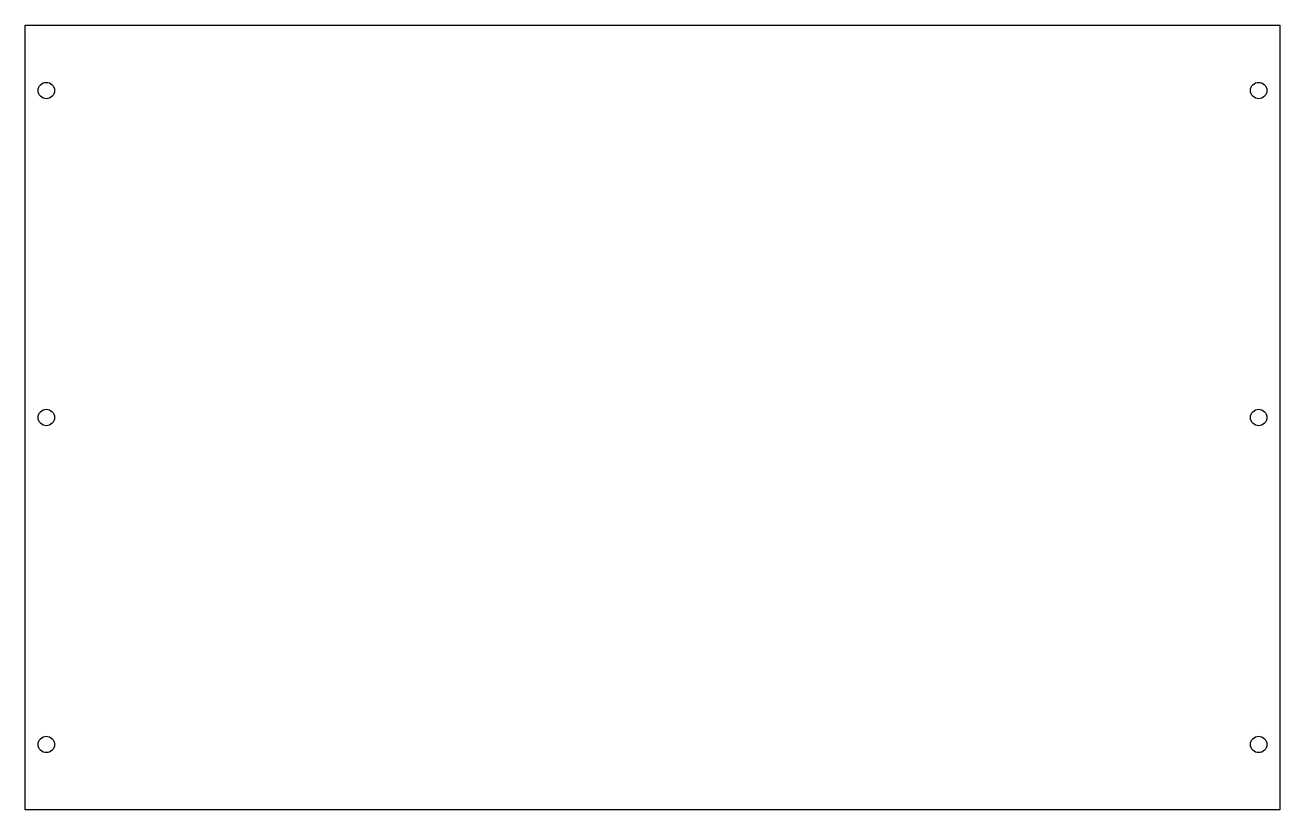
# Model space of a CAD drawing. Header units: millimetres. Extents: x -96 to 96, y -60 to 60.
import ezdxf

# ---------------------------------------------------------------- set-up
doc = ezdxf.new("R2010")
doc.units = ezdxf.units.MM
doc.layers.get('0').update_dxf_attribs({"linetype": 'CONTINUOUS'})

msp = doc.modelspace()

# ---------------------------------------------------------------- linework, layer by layer
msp.add_lwpolyline([(96, 60), (96, -60), (-96, -60), (-96, 60)], close=True)
for centre in [(-92.75, 50), (92.75, 50), (-92.75, 0), (92.75, 0), (-92.75, -50), (92.75, -50)]:
    msp.add_circle(centre, 1.25)

doc.saveas('drawing.dxf')
